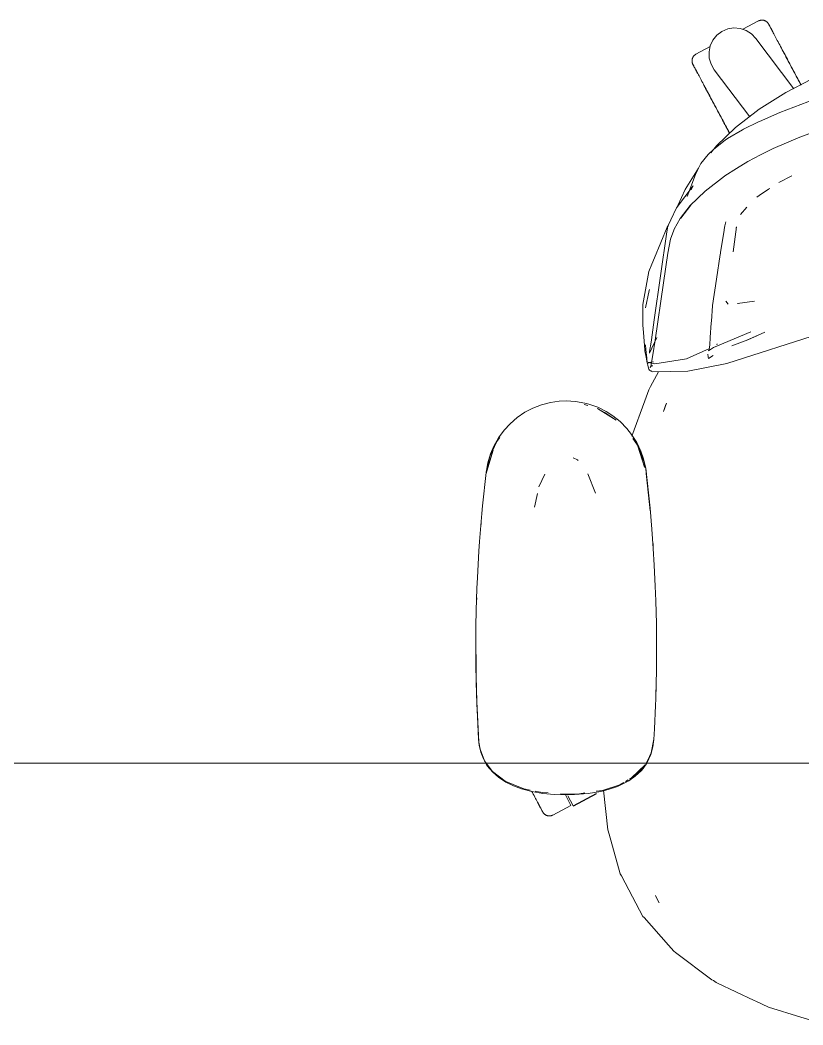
# Model space of a CAD drawing. Header units: millimetres. Extents: x 155927 to 326028, y -36033 to 97293.
# Drawn here: x 222184 to 222604, y 24774 to 25313 of the extents above; entities that cross this region are included whole.
import ezdxf

# ---------------------------------------------------------------- set-up
doc = ezdxf.new("R2010")
doc.units = ezdxf.units.MM
doc.header["$MEASUREMENT"] = 0
doc.layers.add('G-IMPT', color=8, linetype='CONTINUOUS', lineweight=9)
doc.layers.add('I-FURN', color=8, linetype='CONTINUOUS', lineweight=9)

msp = doc.modelspace()

# ---------------------------------------------------------------- linework, layer by layer
at = {"layer": 'G-IMPT'}
for p, q in [((222608.24, 25281.56), (222594.46, 25274.47)), ((222594.46, 25274.47), (222580.17, 25265.49)), ((222610.03, 25270.75), (222594.96, 25265.15)), ((222580.17, 25265.49), (222567.57, 25255.69)), ((222580.32, 25258.9), (222591.28, 25263.67)), ((222591.28, 25263.67), (222594.96, 25265.15)), ((222557.27, 25245.73), (222567.57, 25255.69)), ((222571.87, 25254.68), (222579.88, 25258.68)), ((222580.32, 25258.9), (222579.88, 25258.68)), ((222616.81, 25255.98), (222601.93, 25250.52)), ((222571.27, 25254.37), (222563.27, 25249.64)), ((222571.87, 25254.68), (222571.27, 25254.37)), ((222601.93, 25250.52), (222587.71, 25244.34)), ((222557.27, 25245.73), (222554.27, 25242.06)), ((222555.85, 25244.06), (222561.98, 25248.78)), ((222561.98, 25248.78), (222563.27, 25249.64)), ((222548.96, 25236.3), (222552.83, 25241.17)), ((222552.83, 25241.17), (222555.85, 25244.06)), ((222580.98, 25240.96), (222574.19, 25237.39)), ((222580.98, 25240.96), (222587.71, 25244.34)), ((222540.54, 25222.36), (222547.66, 25233.81)), ((222548.35, 25235.17), (222547.18, 25232.73)), ((222548.96, 25236.3), (222548.35, 25235.17)), ((222567.96, 25233.62), (222561.86, 25229.74)), ((222567.96, 25233.62), (222574.19, 25237.39)), ((222541.59, 25218.59), (222546.1, 25230.5)), ((222547.18, 25232.73), (222546.1, 25230.5)), ((222551.17, 25221.55), (222561.61, 25229.57)), ((222561.86, 25229.74), (222561.61, 25229.57)), ((222590.73, 25226.12), (222597.7, 25229.66)), ((222544.83, 25224.25), (222535.89, 25212.55)), ((222544.83, 25224.25), (222543.67, 25222.22)), ((222585.26, 25222.59), (222585.83, 25222.98)), ((222536.56, 25213.73), (222540.54, 25222.36)), ((222551.17, 25221.55), (222543.27, 25213.81)), ((222580.12, 25219.09), (222579.02, 25218.34)), ((222580.12, 25219.09), (222585.26, 25222.59)), ((222532.85, 25206.02), (222535.89, 25212.55)), ((222537.85, 25206.85), (222543.27, 25213.81)), ((222543.57, 25214.02), (222538.18, 25207.07)), ((222543.57, 25214.02), (222540.77, 25210.45)), ((222573.49, 25212.82), (222570.15, 25208.91)), ((222537.85, 25206.85), (222534.56, 25201.01)), ((222538.18, 25207.07), (222540.77, 25210.45)), ((222530.79, 25202.1), (222524, 25185.65)), ((222530.63, 25199.67), (222531.28, 25202.66)), ((222531.56, 25203.27), (222530.79, 25202.1)), ((222532.85, 25206.02), (222531.28, 25202.66)), ((222561.83, 25202.84), (222561.41, 25200.86)), ((222562.29, 25205.01), (222561.83, 25202.84)), ((222566.21, 25188.96), (222567.99, 25202.32)), ((222567.99, 25202.32), (222567.85, 25201.85)), ((222523.96, 25152.45), (222530.63, 25199.67)), ((222532.6, 25195.8), (222534.35, 25200.59)), ((222534.56, 25201.01), (222534.35, 25200.59)), ((222559.53, 25188.67), (222561.33, 25200.39)), ((222561.33, 25200.39), (222561.41, 25200.86)), ((222532.6, 25195.8), (222531.29, 25188.13)), ((222524, 25185.65), (222522.61, 25182.28)), ((222528.9, 25172.36), (222531.29, 25188.13)), ((222557.24, 25174.19), (222559.36, 25187.55)), ((222559.36, 25187.55), (222559.44, 25188.06)), ((222559.53, 25188.67), (222559.44, 25188.06)), ((222521.01, 25178.43), (222522.61, 25182.28)), ((222517.77, 25160.73), (222521.01, 25178.43)), ((222524.35, 25141.49), (222528.9, 25172.36)), ((222557.24, 25174.19), (222555.21, 25160.12)), ((222519.18, 25158.87), (222521.23, 25168.17)), ((222521.23, 25168.17), (222521.38, 25168.75)), ((222517.77, 25160.73), (222517.75, 25153.76)), ((222555.2, 25160.04), (222554.58, 25151.8)), ((222555.2, 25160.04), (222555.21, 25160.12)), ((222563.59, 25160.78), (222562.31, 25162.42)), ((222568.54, 25161.13), (222577.7, 25162.53)), ((222568.54, 25161.13), (222568.89, 25161.18)), ((222517.75, 25153.76), (222517.75, 25149.59)), ((222518.09, 25145.64), (222517.75, 25149.59)), ((222523.96, 25152.45), (222522.52, 25141.79)), ((222554.51, 25150.81), (222553.95, 25142.95)), ((222554.58, 25151.8), (222554.51, 25150.81)), ((222518.89, 25136.31), (222518.09, 25145.64)), ((222521.33, 25134.6), (222525.32, 25143.01)), ((222553.95, 25142.95), (222553.65, 25139.08)), ((222555.73, 25137.64), (222575.7, 25146.08)), ((222613.12, 25145.09), (222562.88, 25129.1)), ((222578.97, 25143.8), (222573.86, 25141.77)), ((222573.86, 25141.77), (222578.98, 25143.8)), ((222574.07, 25141.78), (222578.97, 25143.8)), ((222576.45, 25142.8), (222583.16, 25145.85)), ((222519.41, 25136.48), (222519.2, 25139.07)), ((222522.3, 25140.49), (222521.47, 25135.47)), ((222522.3, 25140.49), (222522.52, 25141.79)), ((222523.23, 25133.63), (222524.35, 25141.49)), ((222541.23, 25131.53), (222553.58, 25137.15)), ((222553.06, 25135.88), (222555.73, 25137.64)), ((222553.35, 25136.6), (222553.06, 25135.88)), ((222553.65, 25138.99), (222553.35, 25136.61)), ((222553.35, 25136.6), (222553.35, 25136.61)), ((222553.65, 25138.99), (222553.65, 25139.08)), ((222557.45, 25139.09), (222557.72, 25139.53)), ((222574.07, 25141.78), (222565.6, 25138.52)), ((222518.89, 25136.31), (222518.93, 25135.84)), ((222518.93, 25135.84), (222519.74, 25131.59)), ((222519.93, 25131.79), (222519.41, 25136.48)), ((222519.74, 25131.59), (222520.19, 25129.27)), ((222520, 25131.18), (222519.93, 25131.79)), ((222520, 25131.18), (222520.54, 25127.9)), ((222521.33, 25134.6), (222521.47, 25135.47)), ((222522.13, 25127.37), (222523.23, 25133.63)), ((222541.23, 25131.53), (222524.18, 25128.82)), ((222552.59, 25133.96), (222552.76, 25132.61)), ((222552.76, 25132.61), (222553.03, 25131.74)), ((222555.52, 25133.26), (222553.03, 25131.74)), ((222553.03, 25131.74), (222555.5, 25133.23)), ((222553.05, 25131.68), (222553.03, 25131.74)), ((222553.05, 25131.68), (222555.52, 25133.26)), ((222523.47, 25129.99), (222520.19, 25129.27)), ((222521.09, 25126.04), (222520.54, 25127.9)), ((222523.47, 25129.99), (222520.6, 25129.5)), ((222520.6, 25129.5), (222524.18, 25128.82)), ((222521.09, 25126.04), (222521.41, 25125.5)), ((222522.3, 25127.99), (222521.74, 25126.89)), ((222522.13, 25127.39), (222521.74, 25126.89)), ((222522.3, 25127.99), (222522.13, 25127.37)), ((222522.13, 25127.39), (222522.67, 25127.71)), ((222523.17, 25127.79), (222522.67, 25127.71)), ((222541.93, 25124.9), (222562.88, 25129.1)), ((222521.41, 25125.5), (222521.9, 25125.13)), ((222522.94, 25124.52), (222521.9, 25125.13)), ((222522.53, 25125), (222521.9, 25125.13)), ((222521.9, 25125.13), (222521.98, 25125.1)), ((222522.53, 25125), (222521.98, 25125.1)), ((222526.13, 25124.58), (222521.99, 25116.68)), ((222541.93, 25124.9), (222522.94, 25124.52)), ((222521.99, 25116.68), (222521.06, 25114.92)), ((222518.87, 25108.95), (222521.06, 25114.92)), ((222454.61, 25102.86), (222458.78, 25105.05)), ((222458.78, 25105.05), (222463.49, 25106.88)), ((222468.36, 25108.15), (222463.49, 25106.88)), ((222468.36, 25108.15), (222472.87, 25108.79)), ((222476.72, 25108.97), (222472.87, 25108.79)), ((222476.72, 25108.97), (222481.76, 25108.67)), ((222481.76, 25108.67), (222486.71, 25107.79)), ((222488.4, 25106.43), (222486.37, 25107.05)), ((222486.71, 25107.79), (222488.83, 25107.23)), ((222493.61, 25105.52), (222488.83, 25107.23)), ((222493.51, 25104.87), (222497.19, 25102.71)), ((222493.51, 25104.87), (222503.46, 25098.55)), ((222493.61, 25105.52), (222498.12, 25103.27)), ((222511.93, 25090.01), (222518.87, 25108.95)), ((222530.47, 25107.65), (222528.83, 25103.18)), ((222528.83, 25103.18), (222530.21, 25107.06)), ((222530.47, 25107.65), (222530.21, 25107.06)), ((222450.45, 25100.03), (222446.61, 25096.71)), ((222454.61, 25102.86), (222450.45, 25100.03)), ((222497.19, 25102.71), (222503.46, 25098.55)), ((222498.12, 25103.27), (222501.66, 25101.01)), ((222505.64, 25097.82), (222501.66, 25101.01)), ((222443.44, 25093.27), (222446.61, 25096.71)), ((222505.64, 25097.82), (222509.19, 25094.21)), ((222509.19, 25094.21), (222511.81, 25090.91)), ((222437.94, 25084.75), (222440.45, 25089.19)), ((222441.14, 25089.23), (222439.55, 25087.12)), ((222443.44, 25093.27), (222440.45, 25089.19)), ((222514.54, 25086.58), (222511.81, 25090.91)), ((222514.93, 25085.26), (222512.51, 25088.84)), ((222435.81, 25079.06), (222439.55, 25087.12)), ((222437.94, 25084.75), (222436.13, 25080.51)), ((222514.54, 25086.58), (222516.73, 25082)), ((222514.93, 25085.26), (222515.84, 25082.55)), ((222514.93, 25085.26), (222518.75, 25073.4)), ((222518.54, 25076.04), (222515.34, 25084.22)), ((222433.77, 25070.09), (222437.6, 25082.55)), ((222435.81, 25079.06), (222433.89, 25070.65)), ((222436.13, 25080.51), (222434.66, 25075.65)), ((222437.6, 25082.55), (222434.68, 25073.4)), ((222480.54, 25078.35), (222482.77, 25077.34)), ((222482.77, 25077.34), (222483.22, 25077.04)), ((222515.84, 25082.55), (222518.75, 25073.4)), ((222516.73, 25082), (222518.18, 25077.87)), ((222519.33, 25072.91), (222518.18, 25077.87)), ((222433.77, 25070.6), (222434.66, 25075.65)), ((222433.77, 25070.09), (222434.68, 25073.4)), ((222519.12, 25072.98), (222518.54, 25076.04)), ((222519.33, 25072.91), (222521.79, 25049.95)), ((222519.33, 25072.91), (222519.67, 25070.09)), ((222519.33, 25072.91), (222521.69, 25051.47)), ((222431.86, 25052.68), (222433.77, 25070.6)), ((222465.34, 25069.72), (222462.07, 25062.94)), ((222492.44, 25059.39), (222488.29, 25069.81)), ((222521.79, 25049.95), (222519.67, 25070.09)), ((222459.73, 25051.89), (222461.31, 25059.32)), ((222431.51, 25048.55), (222431.86, 25052.68)), ((222521.69, 25051.47), (222522.67, 25040.07)), ((222430.27, 25033.49), (222431.51, 25048.55)), ((222430.92, 25041.67), (222431.08, 25043.35)), ((222523.4, 25029.78), (222522.67, 25040.07)), ((222430.27, 25033.49), (222429.94, 25028.4)), ((222523.26, 25031.83), (222523.13, 25033.24)), ((222523.26, 25031.83), (222523.35, 25029.92)), ((222523.4, 25029.78), (222523.96, 25020.91)), ((222429.94, 25028.4), (222429.13, 25014.26)), ((222524.5, 25009.61), (222523.96, 25020.91)), ((222428.88, 25008.24), (222429.13, 25014.26)), ((222428.88, 25008.24), (222428.49, 24996.48)), ((222524.5, 25009.61), (222524.8, 25001.73)), ((222428.74, 25003.35), (222428.63, 25001.42)), ((222428.32, 24988.06), (222428.49, 24996.48)), ((222428.63, 25001.42), (222428.61, 24999.92)), ((222525.09, 24989.42), (222524.8, 25001.73)), ((222524.88, 24997.86), (222524.95, 24996.2)), ((222524.95, 24996.2), (222524.95, 24994.12)), ((222428.32, 24988.06), (222428.23, 24977.27)), ((222428.32, 24988.06), (222428.28, 24967.88)), ((222428.32, 24988.06), (222428.44, 24958.04)), ((222525.09, 24989.42), (222525.16, 24983.95)), ((222525.17, 24969.24), (222525.16, 24983.95)), ((222428.44, 24958.04), (222428.23, 24977.27)), ((222428.28, 24967.88), (222428.44, 24958.04)), ((222428.28, 24967.88), (222428.78, 24946.48)), ((222428.28, 24967.88), (222428.74, 24947.69)), ((222428.32, 24967.88), (222428.3, 24965.84)), ((222428.3, 24965.84), (222428.37, 24963.93)), ((222525.12, 24964.72), (222524.74, 24949.06)), ((222525.12, 24964.72), (222525.17, 24969.24)), ((222428.44, 24958.04), (222428.78, 24946.48)), ((222524.8, 24952.46), (222524.94, 24955.78)), ((222524.94, 24958), (222524.94, 24955.78)), ((222524.74, 24949.06), (222524.61, 24945.51)), ((222428.78, 24946.48), (222428.74, 24947.69)), ((222428.74, 24947.69), (222429.83, 24925.91)), ((222428.74, 24947.69), (222429.72, 24927.51)), ((222428.78, 24946.48), (222429.83, 24925.91)), ((222524, 24932.95), (222524.61, 24945.51)), ((222524, 24932.95), (222523.72, 24927.29)), ((222429.83, 24925.91), (222429.72, 24927.51)), ((222522.35, 24920.17), (222523.72, 24927.51)), ((222523.72, 24927.29), (222523.22, 24923.28)), ((222429.83, 24925.91), (222430.08, 24924.26)), ((222430.54, 24922.04), (222429.96, 24925.89)), ((222430.53, 24921.86), (222430.08, 24924.26)), ((222430.53, 24921.86), (222430.89, 24920.52)), ((222430.54, 24922.04), (222432.96, 24915.85)), ((222523.22, 24923.28), (222522.15, 24919.32)), ((222432.29, 24916.88), (222430.89, 24920.52)), ((222432.29, 24916.88), (222433.56, 24914.64)), ((222432.96, 24915.85), (222433.85, 24914.64)), ((222520.24, 24915.91), (222519.62, 24914.64)), ((222520.16, 24915), (222522.15, 24919.32)), ((222520.24, 24915.91), (222522.35, 24920.17)), ((222433.56, 24914.64), (222434.24, 24913.44)), ((222433.85, 24914.64), (222437.12, 24910.22)), ((222434.24, 24913.44), (222437.32, 24909.7)), ((222437.12, 24910.22), (222443.91, 24905)), ((222511.75, 24906.77), (222519.14, 24913.67)), ((222516.83, 24910.46), (222513.78, 24907.59)), ((222513.83, 24907.96), (222519.14, 24913.67)), ((222513.94, 24908.68), (222516.91, 24911.26)), ((222516.83, 24910.46), (222517.96, 24911.78)), ((222519.14, 24913.67), (222516.91, 24911.26)), ((222519.92, 24914.64), (222517.96, 24911.78)), ((222440.36, 24907.03), (222437.32, 24909.7)), ((222444.41, 24904.38), (222440.36, 24907.03)), ((222443.91, 24905), (222448.3, 24903.16)), ((222508.45, 24904.74), (222509.89, 24905.61)), ((222508.95, 24904.34), (222510.32, 24905.15)), ((222513.78, 24907.59), (222510.32, 24905.15)), ((222510.68, 24906.08), (222513.83, 24907.96)), ((222511.75, 24906.77), (222513.22, 24908.05)), ((222444.41, 24904.38), (222448.48, 24902.4)), ((222453.93, 24900.84), (222448.3, 24903.16)), ((222452.82, 24900.81), (222448.48, 24902.4)), ((222452.82, 24900.81), (222458.3, 24899.38)), ((222453.93, 24900.84), (222457.39, 24900.13)), ((222464.23, 24898.38), (222458.3, 24899.38)), ((222460.14, 24899.56), (222463.89, 24898.8)), ((222495.3, 24899.42), (222488.54, 24898.3)), ((222492.85, 24899.5), (222496.14, 24899.97)), ((222499.23, 24900.4), (222495.3, 24899.42)), ((222496.14, 24899.97), (222505.53, 24903)), ((222496.65, 24900.09), (222499.06, 24878.81)), ((222499.23, 24900.4), (222504.31, 24902.13)), ((222504.31, 24902.13), (222508.95, 24904.34)), ((222505.53, 24903), (222507.62, 24904.25)), ((222463.89, 24898.8), (222467.09, 24898.6)), ((222464.23, 24898.38), (222470.38, 24897.82)), ((222476.72, 24897.64), (222470.38, 24897.82)), ((222473.61, 24898.2), (222476.72, 24898.01)), ((222483.88, 24898.24), (222476.72, 24898.01)), ((222481.22, 24897.73), (222476.72, 24897.64)), ((222481.22, 24897.73), (222488.54, 24898.3)), ((222483.88, 24898.24), (222486.66, 24898.63)), ((222499.7, 24876.55), (222499.06, 24878.81)), ((222499.7, 24876.55), (222505.7, 24855.2)), ((222505.7, 24855.2), (222506.3, 24854.09)), ((222506.3, 24854.09), (222512.31, 24842.85)), ((222512.31, 24842.85), (222517.89, 24832.42)), ((222525.33, 24842.01), (222524.55, 24843.61)), ((222526.51, 24839.72), (222524.55, 24843.61)), ((222526.51, 24839.72), (222525.33, 24842.01)), ((222518.48, 24831.75), (222517.89, 24832.42)), ((222531.5, 24816.97), (222518.48, 24831.75)), ((222531.5, 24816.97), (222534.37, 24813.71)), ((222535.34, 24812.98), (222534.37, 24813.71)), ((222554.83, 24798.41), (222535.34, 24812.98)), ((222554.83, 24798.41), (222555.61, 24797.95)), ((222555.61, 24797.95), (222557.18, 24797.01)), ((222557.89, 24796.59), (222557.18, 24797.01)), ((222557.89, 24796.59), (222577.53, 24787.32)), ((222577.53, 24787.32), (222578.45, 24786.89)), ((222585.21, 24783.7), (222578.45, 24786.89)), ((222585.21, 24783.7), (222602.49, 24778.38)), ((222602.49, 24778.38), (222616.09, 24774.18))]:
    msp.add_line(p, q, dxfattribs=at)
at = {"layer": 'I-FURN'}
for p, q in [((222579.8, 25312.78), (222571.39, 25308.31)), ((222579.8, 25312.78), (222579.95, 25312.85)), ((222579.95, 25312.85), (222580.09, 25312.92)), ((222580.09, 25312.92), (222580.24, 25312.98)), ((222580.24, 25312.98), (222580.39, 25313.03)), ((222580.39, 25313.03), (222580.55, 25313.08)), ((222580.55, 25313.08), (222580.7, 25313.12)), ((222580.7, 25313.12), (222580.86, 25313.16)), ((222580.86, 25313.16), (222581.02, 25313.19)), ((222581.02, 25313.19), (222581.18, 25313.22)), ((222581.18, 25313.22), (222581.34, 25313.23)), ((222581.34, 25313.23), (222581.5, 25313.24)), ((222581.5, 25313.24), (222581.66, 25313.25)), ((222581.66, 25313.25), (222581.82, 25313.25)), ((222581.82, 25313.25), (222581.98, 25313.24)), ((222581.98, 25313.24), (222582.14, 25313.22)), ((222582.14, 25313.22), (222582.3, 25313.2)), ((222582.3, 25313.2), (222582.46, 25313.18)), ((222582.46, 25313.18), (222582.62, 25313.14)), ((222582.62, 25313.14), (222582.78, 25313.1)), ((222582.78, 25313.1), (222582.93, 25313.06)), ((222582.93, 25313.06), (222583.08, 25313)), ((222583.08, 25313), (222583.23, 25312.94)), ((222583.23, 25312.94), (222583.38, 25312.88)), ((222583.38, 25312.88), (222583.53, 25312.81)), ((222583.53, 25312.81), (222583.67, 25312.73)), ((222583.67, 25312.73), (222583.81, 25312.65)), ((222583.81, 25312.65), (222583.94, 25312.56)), ((222583.94, 25312.56), (222584.07, 25312.47)), ((222584.07, 25312.47), (222584.2, 25312.37)), ((222584.2, 25312.37), (222584.33, 25312.27)), ((222584.33, 25312.27), (222584.45, 25312.16)), ((222584.45, 25312.16), (222584.56, 25312.05)), ((222584.56, 25312.05), (222584.67, 25311.93)), ((222584.67, 25311.93), (222584.78, 25311.81)), ((222584.78, 25311.81), (222584.88, 25311.69)), ((222584.88, 25311.69), (222584.98, 25311.56)), ((222584.98, 25311.56), (222585.07, 25311.43)), ((222585.07, 25311.43), (222585.15, 25311.29)), ((222585.15, 25311.29), (222585.23, 25311.15)), ((222585.23, 25311.15), (222585.25, 25311.11)), ((222585.25, 25311.11), (222585.26, 25311.09)), ((222585.26, 25311.1), (222585.25, 25311.11)), ((222585.28, 25311.06), (222585.26, 25311.1)), ((222585.26, 25311.09), (222585.3, 25311.03)), ((222585.32, 25310.98), (222585.28, 25311.06)), ((222585.3, 25311.03), (222585.35, 25310.93)), ((222585.39, 25310.86), (222585.32, 25310.98)), ((222585.35, 25310.93), (222585.42, 25310.79)), ((222585.47, 25310.7), (222585.39, 25310.86)), ((222585.42, 25310.79), (222585.52, 25310.61)), ((222585.58, 25310.5), (222585.47, 25310.7)), ((222585.52, 25310.61), (222585.64, 25310.39)), ((222585.71, 25310.26), (222585.58, 25310.5)), ((222585.64, 25310.39), (222585.77, 25310.13)), ((222585.86, 25309.98), (222585.71, 25310.26)), ((222585.77, 25310.13), (222585.93, 25309.83)), ((222586.03, 25309.66), (222585.86, 25309.98)), ((222585.93, 25309.83), (222586.11, 25309.5)), ((222586.22, 25309.3), (222586.03, 25309.66)), ((222586.11, 25309.5), (222586.31, 25309.13)), ((222586.42, 25308.91), (222586.22, 25309.3)), ((222586.31, 25309.13), (222586.53, 25308.72)), ((222555.42, 25302.5), (222557.55, 25305.12)), ((222557.55, 25305.12), (222560.25, 25307.15)), ((222560.25, 25307.15), (222563.35, 25308.48)), ((222563.35, 25308.48), (222566.68, 25309.02)), ((222566.68, 25309.02), (222570.04, 25308.76)), ((222570.04, 25308.76), (222573.24, 25307.69)), ((222573.24, 25307.69), (222576.09, 25305.89)), ((222576.09, 25305.89), (222578.43, 25303.46)), ((222586.65, 25308.48), (222586.42, 25308.91)), ((222586.53, 25308.72), (222586.76, 25308.27)), ((222586.9, 25308.01), (222586.65, 25308.48)), ((222586.76, 25308.27), (222587.02, 25307.79)), ((222587.17, 25307.51), (222586.9, 25308.01)), ((222587.02, 25307.79), (222587.3, 25307.27)), ((222587.45, 25306.98), (222587.17, 25307.51)), ((222587.3, 25307.27), (222587.59, 25306.72)), ((222587.75, 25306.41), (222587.45, 25306.98)), ((222587.59, 25306.72), (222587.9, 25306.14)), ((222588.07, 25305.81), (222587.75, 25306.41)), ((222588.41, 25305.17), (222588.07, 25305.81)), ((222588.76, 25304.51), (222588.41, 25305.17)), ((222589.13, 25303.82), (222588.76, 25304.51)), ((222589.52, 25303.09), (222589.13, 25303.82)), ((222553.89, 25299), (222546.3, 25294.97)), ((222553.31, 25296.15), (222553.98, 25299.46)), ((222553.98, 25299.46), (222555.42, 25302.5)), ((222578.43, 25303.46), (222598.83, 25276.4)), ((222589.92, 25302.34), (222589.52, 25303.09)), ((222590.33, 25301.57), (222589.92, 25302.34)), ((222590.75, 25300.77), (222590.33, 25301.57)), ((222591.19, 25299.94), (222590.75, 25300.77)), ((222591.64, 25299.1), (222591.19, 25299.94)), ((222592.1, 25298.23), (222591.64, 25299.1)), ((222544.41, 25292.79), (222544.47, 25292.94)), ((222544.47, 25292.94), (222544.54, 25293.09)), ((222544.54, 25293.09), (222544.61, 25293.24)), ((222544.61, 25293.24), (222544.68, 25293.38)), ((222544.68, 25293.38), (222544.76, 25293.52)), ((222544.76, 25293.52), (222544.85, 25293.65)), ((222544.85, 25293.65), (222544.94, 25293.79)), ((222544.94, 25293.79), (222545.04, 25293.91)), ((222545.04, 25293.91), (222545.14, 25294.04)), ((222545.14, 25294.04), (222545.25, 25294.16)), ((222545.25, 25294.16), (222545.36, 25294.27)), ((222545.36, 25294.27), (222545.48, 25294.38)), ((222545.48, 25294.38), (222545.6, 25294.49)), ((222545.6, 25294.49), (222545.73, 25294.59)), ((222545.73, 25294.59), (222545.86, 25294.69)), ((222545.86, 25294.69), (222545.99, 25294.78)), ((222545.99, 25294.78), (222546.13, 25294.86)), ((222546.13, 25294.86), (222546.27, 25294.94)), ((222546.27, 25294.94), (222546.3, 25294.97)), ((222553.45, 25292.78), (222553.31, 25296.15)), ((222592.58, 25297.34), (222592.1, 25298.23)), ((222593.06, 25296.43), (222592.58, 25297.34)), ((222592.8, 25296.93), (222593.28, 25296.01)), ((222593.55, 25295.51), (222593.06, 25296.43)), ((222593.28, 25296.01), (222593.78, 25295.08)), ((222594.05, 25294.57), (222593.55, 25295.51)), ((222593.78, 25295.08), (222594.28, 25294.14)), ((222594.55, 25293.62), (222594.05, 25294.57)), ((222594.28, 25294.14), (222594.79, 25293.18)), ((222595.06, 25292.66), (222594.55, 25293.62)), ((222594.79, 25293.18), (222595.3, 25292.21)), ((222544.17, 25291.53), (222544.18, 25291.69)), ((222544.17, 25291.37), (222544.17, 25291.53)), ((222544.17, 25291.21), (222544.17, 25291.37)), ((222544.18, 25291.05), (222544.17, 25291.21)), ((222544.18, 25291.69), (222544.19, 25291.85)), ((222544.2, 25290.89), (222544.18, 25291.05)), ((222544.19, 25291.85), (222544.21, 25292.01)), ((222544.22, 25290.73), (222544.2, 25290.89)), ((222544.21, 25292.01), (222544.24, 25292.17)), ((222544.25, 25290.57), (222544.22, 25290.73)), ((222544.24, 25292.17), (222544.27, 25292.33)), ((222544.29, 25290.42), (222544.25, 25290.57)), ((222544.27, 25292.33), (222544.31, 25292.49)), ((222544.33, 25290.26), (222544.29, 25290.42)), ((222544.31, 25292.49), (222544.36, 25292.64)), ((222544.38, 25290.11), (222544.33, 25290.26)), ((222544.36, 25292.64), (222544.41, 25292.79)), ((222544.44, 25289.95), (222544.38, 25290.11)), ((222544.5, 25289.81), (222544.44, 25289.95)), ((222544.57, 25289.66), (222544.5, 25289.81)), ((222544.64, 25289.51), (222544.57, 25289.66)), ((222544.66, 25289.47), (222544.64, 25289.51)), ((222544.64, 25289.51), (222544.64, 25289.51)), ((222544.64, 25289.51), (222544.65, 25289.49)), ((222544.65, 25289.49), (222544.68, 25289.43)), ((222544.71, 25289.39), (222544.66, 25289.47)), ((222544.68, 25289.43), (222544.73, 25289.33)), ((222544.77, 25289.26), (222544.71, 25289.39)), ((222544.73, 25289.33), (222544.81, 25289.19)), ((222544.86, 25289.1), (222544.77, 25289.26)), ((222544.81, 25289.19), (222544.9, 25289.01)), ((222544.96, 25288.9), (222544.86, 25289.1)), ((222544.9, 25289.01), (222545.02, 25288.79)), ((222545.09, 25288.66), (222544.96, 25288.9)), ((222545.02, 25288.79), (222545.16, 25288.54)), ((222545.24, 25288.38), (222545.09, 25288.66)), ((222545.16, 25288.54), (222545.32, 25288.24)), ((222545.41, 25288.06), (222545.24, 25288.38)), ((222545.32, 25288.24), (222545.49, 25287.9)), ((222545.6, 25287.71), (222545.41, 25288.06)), ((222545.49, 25287.9), (222545.69, 25287.53)), ((222545.81, 25287.31), (222545.6, 25287.71)), ((222545.69, 25287.53), (222545.91, 25287.12)), ((222554.39, 25289.54), (222553.45, 25292.78)), ((222556.08, 25286.62), (222554.39, 25289.54)), ((222595.58, 25291.68), (222595.06, 25292.66)), ((222595.3, 25292.21), (222595.82, 25291.23)), ((222596.11, 25290.7), (222595.58, 25291.68)), ((222595.82, 25291.23), (222596.35, 25290.25)), ((222596.63, 25289.71), (222596.11, 25290.7)), ((222596.35, 25290.25), (222596.88, 25289.25)), ((222597.16, 25288.71), (222596.63, 25289.71)), ((222596.88, 25289.25), (222597.41, 25288.25)), ((222597.7, 25287.71), (222597.16, 25288.71)), ((222597.41, 25288.25), (222597.94, 25287.25)), ((222598.23, 25286.71), (222597.7, 25287.71)), ((222546.04, 25286.88), (222545.81, 25287.31)), ((222545.91, 25287.12), (222546.15, 25286.67)), ((222546.28, 25286.42), (222546.04, 25286.88)), ((222546.15, 25286.67), (222546.4, 25286.19)), ((222546.55, 25285.92), (222546.28, 25286.42)), ((222546.4, 25286.19), (222546.68, 25285.68)), ((222546.84, 25285.38), (222546.55, 25285.92)), ((222546.68, 25285.68), (222546.97, 25285.12)), ((222547.14, 25284.81), (222546.84, 25285.38)), ((222546.97, 25285.12), (222547.28, 25284.54)), ((222547.28, 25284.54), (222547.61, 25283.92)), ((222547.61, 25283.92), (222547.96, 25283.28)), ((222547.96, 25283.28), (222548.32, 25282.6)), ((222548.32, 25282.6), (222548.69, 25281.89)), ((222575.16, 25261.3), (222556.08, 25286.62)), ((222597.94, 25287.25), (222598.48, 25286.24)), ((222598.76, 25285.7), (222598.23, 25286.71)), ((222598.48, 25286.24), (222599.01, 25285.24)), ((222599.3, 25284.7), (222598.76, 25285.7)), ((222599.01, 25285.24), (222599.54, 25284.24)), ((222599.83, 25283.69), (222599.3, 25284.7)), ((222599.54, 25284.24), (222600.08, 25283.23)), ((222600.36, 25282.69), (222599.83, 25283.69)), ((222600.08, 25283.23), (222600.61, 25282.24)), ((222600.89, 25281.7), (222600.36, 25282.69)), ((222600.61, 25282.24), (222601.13, 25281.25)), ((222548.69, 25281.89), (222549.08, 25281.16)), ((222549.08, 25281.16), (222549.49, 25280.39)), ((222549.49, 25280.39), (222549.91, 25279.61)), ((222549.91, 25279.61), (222550.34, 25278.79)), ((222550.34, 25278.79), (222550.78, 25277.96)), ((222551.03, 25277.5), (222550.58, 25278.35)), ((222550.78, 25277.96), (222551.24, 25277.1)), ((222551.49, 25276.63), (222551.03, 25277.5)), ((222551.24, 25277.1), (222551.7, 25276.23)), ((222601.42, 25280.71), (222600.89, 25281.7)), ((222601.13, 25281.25), (222601.66, 25280.26)), ((222601.94, 25279.73), (222601.42, 25280.71)), ((222601.66, 25280.26), (222602.17, 25279.29)), ((222602.45, 25278.77), (222601.94, 25279.73)), ((222602.17, 25279.29), (222602.69, 25278.32)), ((222551.96, 25275.74), (222551.49, 25276.63)), ((222551.7, 25276.23), (222552.18, 25275.33)), ((222552.44, 25274.84), (222551.96, 25275.74)), ((222552.18, 25275.33), (222552.67, 25274.42)), ((222552.93, 25273.92), (222552.44, 25274.84)), ((222552.67, 25274.42), (222553.16, 25273.49)), ((222553.43, 25272.98), (222552.93, 25273.92)), ((222553.16, 25273.49), (222553.66, 25272.54)), ((222553.94, 25272.03), (222553.43, 25272.98)), ((222553.66, 25272.54), (222554.17, 25271.58)), ((222554.45, 25271.06), (222553.94, 25272.03)), ((222554.17, 25271.58), (222554.69, 25270.62)), ((222554.97, 25270.09), (222554.45, 25271.06)), ((222554.69, 25270.62), (222555.21, 25269.64)), ((222555.49, 25269.11), (222554.97, 25270.09)), ((222555.21, 25269.64), (222555.73, 25268.65)), ((222556.02, 25268.11), (222555.49, 25269.11)), ((222555.73, 25268.65), (222556.26, 25267.66)), ((222556.55, 25267.12), (222556.02, 25268.11)), ((222556.26, 25267.66), (222556.79, 25266.66)), ((222557.08, 25266.12), (222556.55, 25267.12)), ((222556.79, 25266.66), (222557.33, 25265.65)), ((222557.61, 25265.11), (222557.08, 25266.12)), ((222557.33, 25265.65), (222557.86, 25264.65)), ((222558.15, 25264.11), (222557.61, 25265.11)), ((222557.86, 25264.65), (222558.39, 25263.64)), ((222558.68, 25263.1), (222558.15, 25264.11)), ((222558.39, 25263.64), (222558.93, 25262.64)), ((222559.22, 25262.1), (222558.68, 25263.1)), ((222558.93, 25262.64), (222559.46, 25261.64)), ((222559.75, 25261.1), (222559.22, 25262.1)), ((222559.46, 25261.64), (222559.99, 25260.64)), ((222560.28, 25260.11), (222559.75, 25261.1)), ((222559.99, 25260.64), (222560.52, 25259.65)), ((222560.8, 25259.12), (222560.28, 25260.11)), ((222560.52, 25259.65), (222561.04, 25258.67)), ((222561.32, 25258.14), (222560.8, 25259.12)), ((222561.04, 25258.67), (222561.56, 25257.69)), ((222561.84, 25257.17), (222561.32, 25258.14)), ((222561.56, 25257.69), (222562.07, 25256.73)), ((222562.34, 25256.21), (222561.84, 25257.17)), ((222562.07, 25256.73), (222562.58, 25255.78)), ((222562.85, 25255.27), (222562.34, 25256.21)), ((222562.58, 25255.78), (222563.08, 25254.84)), ((222563.34, 25254.34), (222562.85, 25255.27)), ((222563.08, 25254.84), (222563.57, 25253.92)), ((222563.83, 25253.43), (222563.34, 25254.34)), ((222563.57, 25253.92), (222564.05, 25253.01)), ((223398.92, 24914.64), (221998.92, 24914.64)), ((221998.92, 24914.64), (223398.92, 24914.64)), ((222458.18, 24899.6), (222458.62, 24898.78)), ((222458.62, 24898.78), (222459.04, 24897.98)), ((222459.04, 24897.98), (222459.46, 24897.2)), ((222459.46, 24897.2), (222459.85, 24896.45)), ((222459.85, 24896.45), (222460.24, 24895.73)), ((222460.24, 24895.73), (222460.61, 24895.04)), ((222460.61, 24895.04), (222460.96, 24894.37)), ((222460.96, 24894.37), (222461.3, 24893.74)), ((222479.25, 24891.92), (222476.26, 24897.55)), ((222480.48, 24891.73), (222477.67, 24897.03)), ((222492.85, 24898.31), (222480.48, 24891.73)), ((222480.57, 24891.56), (222492.94, 24898.13)), ((222492.79, 24898.4), (222492.85, 24898.31)), ((222461.3, 24893.74), (222461.62, 24893.14)), ((222461.78, 24892.82), (222461.47, 24893.41)), ((222461.62, 24893.14), (222461.92, 24892.57)), ((222462.08, 24892.27), (222461.78, 24892.82)), ((222461.92, 24892.57), (222462.2, 24892.03)), ((222462.35, 24891.76), (222462.08, 24892.27)), ((222462.2, 24892.03), (222462.47, 24891.53)), ((222462.61, 24891.27), (222462.35, 24891.76)), ((222462.47, 24891.53), (222462.72, 24891.06)), ((222462.84, 24890.83), (222462.61, 24891.27)), ((222462.72, 24891.06), (222462.95, 24890.64)), ((222463.06, 24890.42), (222462.84, 24890.83)), ((222462.95, 24890.64), (222463.16, 24890.24)), ((222463.26, 24890.05), (222463.06, 24890.42)), ((222463.16, 24890.24), (222463.34, 24889.89)), ((222463.44, 24889.71), (222463.26, 24890.05)), ((222463.34, 24889.89), (222463.51, 24889.57)), ((222463.6, 24889.41), (222463.44, 24889.71)), ((222463.51, 24889.57), (222463.66, 24889.29)), ((222463.73, 24889.15), (222463.6, 24889.41)), ((222463.66, 24889.29), (222463.79, 24889.05)), ((222463.85, 24888.94), (222463.73, 24889.15)), ((222463.79, 24889.05), (222463.9, 24888.85)), ((222463.95, 24888.76), (222463.85, 24888.94)), ((222463.9, 24888.85), (222463.98, 24888.69)), ((222464.02, 24888.61), (222463.95, 24888.76)), ((222463.98, 24888.69), (222464.05, 24888.56)), ((222464.07, 24888.51), (222464.02, 24888.61)), ((222469.57, 24886.77), (222479.25, 24891.92)), ((222464.05, 24888.56), (222464.09, 24888.48)), ((222464.11, 24888.45), (222464.07, 24888.51)), ((222464.09, 24888.48), (222464.11, 24888.44)), ((222464.12, 24888.43), (222464.11, 24888.45)), ((222464.11, 24888.44), (222464.12, 24888.43)), ((222464.14, 24888.4), (222464.12, 24888.43)), ((222464.22, 24888.26), (222464.14, 24888.4)), ((222464.3, 24888.12), (222464.22, 24888.26)), ((222464.39, 24887.99), (222464.3, 24888.12)), ((222464.49, 24887.86), (222464.39, 24887.99)), ((222464.59, 24887.73), (222464.49, 24887.86)), ((222464.7, 24887.61), (222464.59, 24887.73)), ((222464.81, 24887.49), (222464.7, 24887.61)), ((222464.92, 24887.38), (222464.81, 24887.49)), ((222465.04, 24887.27), (222464.92, 24887.38)), ((222465.17, 24887.17), (222465.04, 24887.27)), ((222465.3, 24887.07), (222465.17, 24887.17)), ((222465.43, 24886.98), (222465.3, 24887.07)), ((222465.56, 24886.89), (222465.43, 24886.98)), ((222465.7, 24886.81), (222465.56, 24886.89)), ((222465.85, 24886.74), (222465.7, 24886.81)), ((222465.99, 24886.66), (222465.85, 24886.74)), ((222466.14, 24886.6), (222465.99, 24886.66)), ((222466.29, 24886.54), (222466.14, 24886.6)), ((222466.44, 24886.49), (222466.29, 24886.54)), ((222466.6, 24886.44), (222466.44, 24886.49)), ((222466.75, 24886.4), (222466.6, 24886.44)), ((222466.91, 24886.37), (222466.75, 24886.4)), ((222467.07, 24886.34), (222466.91, 24886.37)), ((222467.23, 24886.32), (222467.07, 24886.34)), ((222467.39, 24886.31), (222467.23, 24886.32)), ((222467.55, 24886.3), (222467.39, 24886.31)), ((222467.71, 24886.3), (222467.55, 24886.3)), ((222467.87, 24886.3), (222467.71, 24886.3)), ((222468.03, 24886.31), (222467.87, 24886.3)), ((222468.19, 24886.33), (222468.03, 24886.31)), ((222468.35, 24886.35), (222468.19, 24886.33)), ((222468.51, 24886.38), (222468.35, 24886.35)), ((222468.67, 24886.42), (222468.51, 24886.38)), ((222468.82, 24886.46), (222468.67, 24886.42)), ((222468.98, 24886.51), (222468.82, 24886.46)), ((222469.13, 24886.57), (222468.98, 24886.51)), ((222469.28, 24886.63), (222469.13, 24886.57)), ((222469.42, 24886.69), (222469.28, 24886.63)), ((222469.57, 24886.77), (222469.42, 24886.69))]:
    msp.add_line(p, q, dxfattribs=at)

doc.saveas('drawing.dxf')
